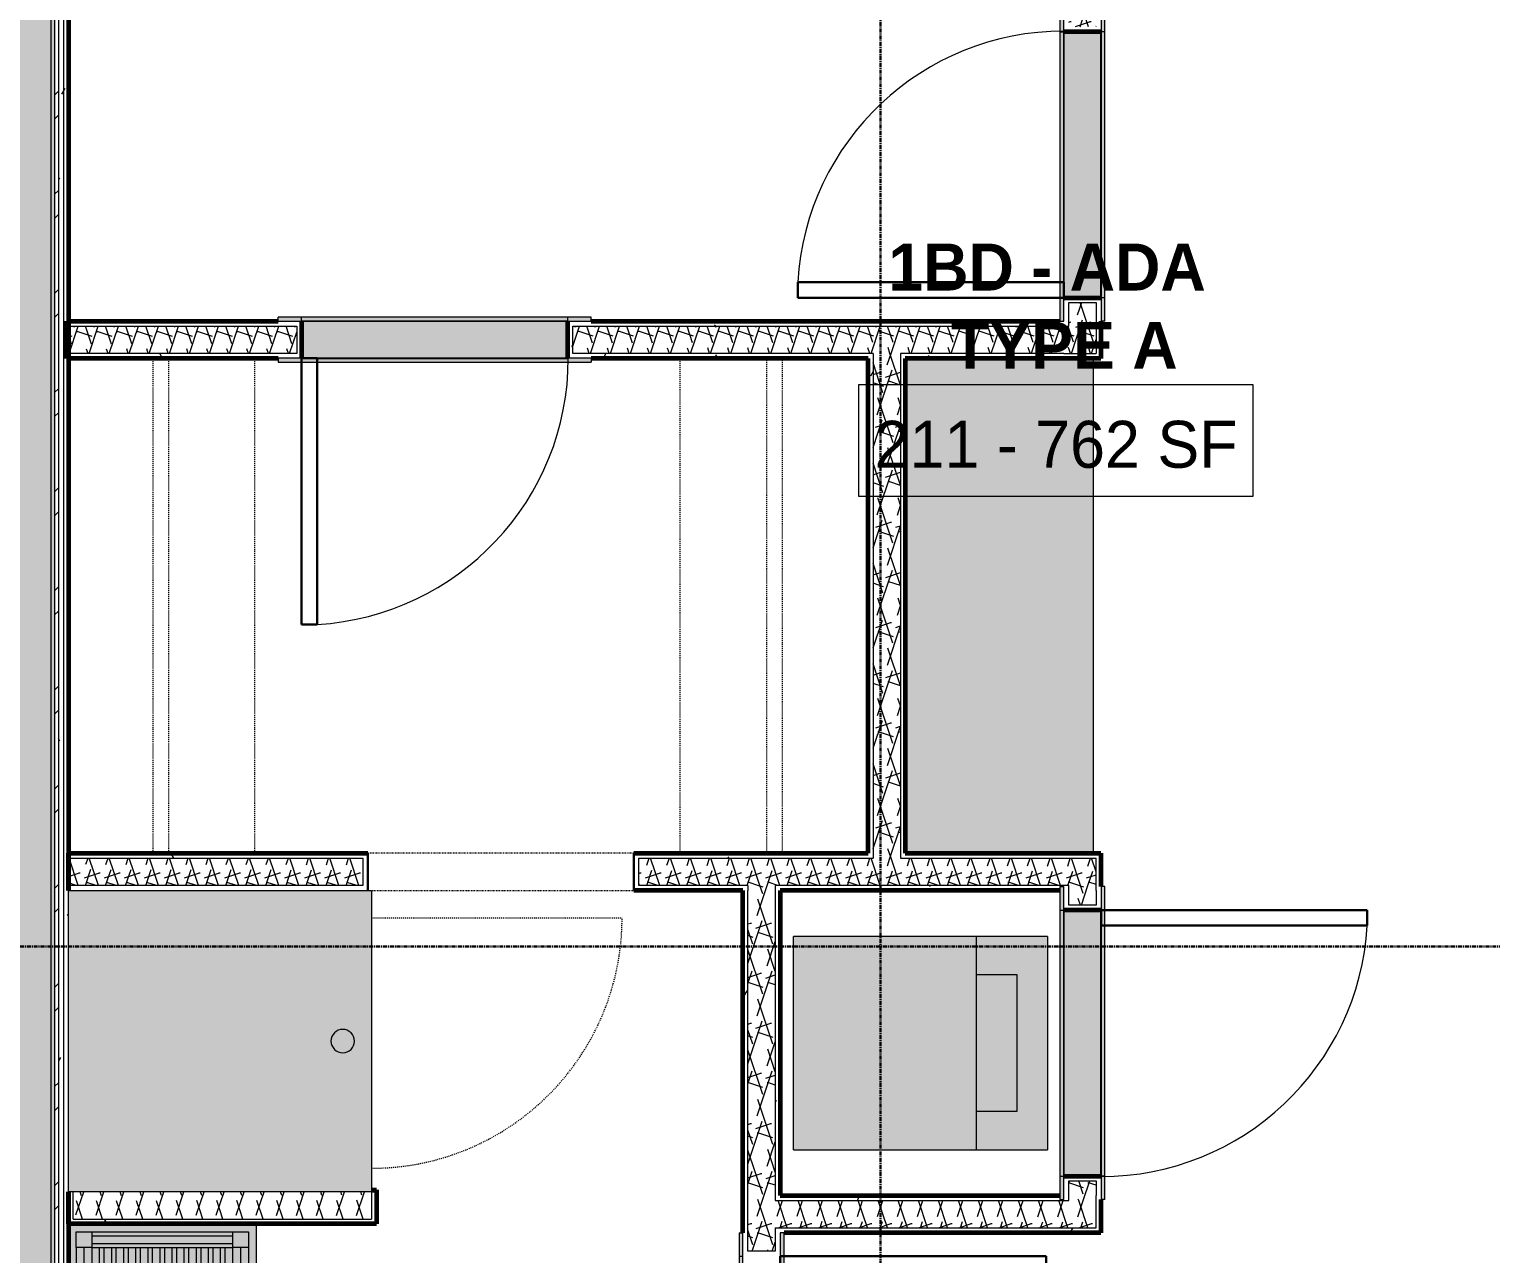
# Model space of a CAD drawing. Header units: inches. Extents: x -4110 to -1807, y 11006 to 12281.
# Drawn here: x -2936.1 to -2749.3, y 11807.9 to 11964.4 of the extents above; entities that cross this region are included whole.
import ezdxf

# ---------------------------------------------------------------- set-up
doc = ezdxf.new("R2010")
doc.units = ezdxf.units.IN
doc.header["$MEASUREMENT"] = 0
for name, pattern in [('Dash', [0.25, 0.125, -0.125]), ('Grid Line 1_2_', [0.875, 0.5, -0.125, 0.125, -0.125]), ('Overhead', [0.15625, 0.09375, -0.0625])]:
    doc.linetypes.add(name, pattern=pattern)
for name, color, linetype, lineweight in [('0-1', 7, 'Continuous', 5), ('0-2', 90, 'Continuous', 18), ('A-AREA-IDEN', 2, 'Continuous', 9), ('A-DETL-MEDM-1', 250, 'Continuous', 30), ('A-DETL-MEDM-2', 33, 'Overhead', 9), ('A-DOOR-1', 7, 'Continuous', 9), ('A-DOOR-2', 250, 'Continuous', 30), ('A-DOOR-5', 31, 'Overhead', 9), ('A-DOOR-FRAM-1', 31, 'Continuous', 18), ('A-DOOR-FRAM-2', 7, 'Continuous', 9), ('A-WALL', 113, 'Continuous', 18), ('A-WALL-1', 8, 'Continuous', 5), ('A-WALL-3', 50, 'Continuous', 60), ('A-WALL-4', 90, 'Continuous', 18), ('A-WALL-PATT-1', 7, 'Continuous', 9), ('A-WALL-PATT-2', 253, 'Continuous', 9), ('A-WALL-PATT-5', 111, 'Continuous', 9), ('I-WALL-4', 2, 'Continuous', 5), ('I-WALL-5', 2, 'Continuous', 60), ('P-SANR-FIXT-1', 55, 'Continuous', 9), ('P-SANR-FIXT-2', 7, 'Continuous', 9), ('P-SANR-FIXT-3', 130, 'Continuous', 9), ('P-SANR-FIXT-5', 9, 'Continuous', 9), ('P-SANR-FIXT-HDLN-1', 7, 'Dash', 9), ('Q-CASE-1', 130, 'Continuous', 9), ('Q-CASE-2', 127, 'Continuous', 9), ('Q-CASE-3', 7, 'Continuous', 9), ('Q-CASE-7', 254, 'Continuous', 9), ('Q-CASE-HDLN-1', 7, 'Dash', 9), ('S-GRID-1', 1, 'Grid Line 1_2_', 30)]:
    doc.layers.add(name, color=color, linetype=linetype, lineweight=lineweight)
doc.styles.add('Century Gothic', font='ufonts.com_century-gothic.ttf', dxfattribs={"height": 6})
doc.styles.add('Century Gothic_B', font='GOTHICB.TTF', dxfattribs={"height": 6})
pattern_1 = [(0, (0, 0), (20.48, 5.12), [0.845, -14.515, 0.845, -14.515, -81.92]), (0, (0, 0), (20.48, 5.12), [-30.72, 0.845, -29.875, 0.845, -14.515, -35.84]), (0, (0, 0), (20.48, 5.12), [-76.8, 0.845, -9.395, 0.845, -24.755]), (120, (7.68, 2.56), (-14.67405, 15.1762003), [0.845, -14.515, 0.845, -14.515, -81.92]), (120, (7.68, 2.56), (-14.67405, 15.1762003), [-30.72, 0.845, -29.875, 0.845, -14.515, -35.84]), (120, (7.68, 2.56), (-14.67405, 15.1762003), [-76.8, 0.845, -9.395, 0.845, -24.755]), (240, (10.24, 12.8), (-5.80595, -20.2962003), [0.845, -14.515, 0.845, -14.515, -81.92]), (240, (10.24, 12.8), (-5.80595, -20.2962003), [-30.72, 0.845, -29.875, 0.845, -14.515, -35.84]), (240, (10.24, 12.8), (-5.80595, -20.2962003), [-76.8, 0.845, -9.395, 0.845, -24.755])]
pattern_2 = [(161.57, (0.32, 0.32), (-2.560496185, -0.000537386), [0, -18.214, 2.022, 0]), (18.43, (-0.32, 0.32), (-2.560496185, 0.000537386), [0, -18.214, 2.022, 0]), (108.43, (0.32, 0.32), (1.27922091, -6.400876726), [6.07, -14.166]), (71.57, (-0.32, 0.32), (1.27922091, 6.400876726), [6.07, -14.166])]

# ---------------------------------------------------------------- blocks, each defined once
blk = doc.blocks.new('SWING - SINGLE - FLUSH - SWING - FLUSH - 2-10 x 6-8 - PRIVACY-3983846-ENLARGED RCP - 2ND FLOOR PLAN - EAST')
at = {"layer": 'A-DOOR-FRAM-1'}
for points in [[(-17.63, 2.38), (-17, 2.38), (-17, 2.88), (-20, 2.88), (-20, 2.38)], [(-17, 2.38), (17, 2.38), (17, 2.88), (-17, 2.88)], [(20, 2.38), (20, 2.88), (17, 2.88), (17, 2.38), (17.62, 2.38)], [(-17.63, -2.87), (-17, -2.87), (-17, -2.37), (-20, -2.37), (-20, -2.87)], [(-17, -2.87), (17, -2.87), (17, -2.37), (-17, -2.37)], [(17, -2.87), (20, -2.87), (20, -2.37), (17, -2.37)]]:
    blk.add_hatch(color=256, dxfattribs=at).paths.add_polyline_path(points, flags=0)
at = {"layer": 'A-DOOR-1'}
blk.add_arc((17, -2.37), 34.07, 180, 266.6343, dxfattribs=at)
at = {"layer": 'A-DOOR-2'}
for p, q in [((15, -2.37), (15, -36.38)), ((17, -2.37), (15, -2.37)), ((17, -2.37), (17, -36.38)), ((17, -36.38), (15, -36.38))]:
    blk.add_line(p, q, dxfattribs=at)
at = {"layer": 'A-DOOR-FRAM-2'}
for p, q in [((-17, 2.88), (-20, 2.88)), ((-20, 2.88), (-20, 2.38)), ((-20, 2.38), (-17, 2.38)), ((17, 2.88), (-17, 2.88)), ((-17, 2.88), (-17, 2.38)), ((-17, 2.38), (17, 2.38)), ((20, 2.88), (17, 2.88)), ((17, 2.88), (17, 2.38)), ((17, 2.38), (20, 2.38)), ((20, 2.88), (20, 2.38)), ((-17, -2.37), (-20, -2.37)), ((-20, -2.87), (-20, -2.37)), ((-20, -2.87), (-17, -2.87)), ((17, -2.37), (-17, -2.37)), ((-17, -2.87), (-17, -2.37)), ((-17, -2.87), (17, -2.87)), ((20, -2.37), (17, -2.37)), ((17, -2.87), (17, -2.37)), ((17, -2.87), (20, -2.87)), ((20, -2.87), (20, -2.37))]:
    blk.add_line(p, q, dxfattribs=at)
blk = doc.blocks.new('OD_CW_Closet - OD_CW_Closet-3880047-ENLARGED RCP - 2ND FLOOR PLAN - EAST')
at = {"layer": 'Q-CASE-HDLN-1'}
for p, q in [((0.74, 13), (63.99, 13)), ((0.74, 11), (63.99, 11)), ((0.74, 0), (63.99, 0))]:
    blk.add_line(p, q, dxfattribs=at)
blk = doc.blocks.new('SWING - SINGLE - FLUSH - SWING - FLUSH - 2-10 x 6-8 - PRIVACY-3983844-ENLARGED RCP - 2ND FLOOR PLAN - EAST')
at = {"layer": 'A-DOOR-FRAM-1'}
for points in [[(-17.63, 2.37), (-17, 2.37), (-17, 2.87), (-20, 2.87), (-20, 2.37)], [(-17, 2.37), (17, 2.37), (17, 2.87), (-17, 2.87)], [(20, 2.37), (20, 2.87), (17, 2.87), (17, 2.37), (18.19, 2.37)], [(-17, -2.88), (-17, -2.38), (-20, -2.38), (-20, -2.88), (-17.63, -2.88)], [(-17, -2.88), (17, -2.88), (17, -2.38), (-17, -2.38)], [(20, -2.88), (20, -2.38), (17, -2.38), (17, -2.88), (18.19, -2.88)]]:
    blk.add_hatch(color=256, dxfattribs=at).paths.add_polyline_path(points, flags=0)
at = {"layer": 'A-DOOR-1'}
blk.add_arc((17, 2.37), 34.07, 93.3657, 180, dxfattribs=at)
at = {"layer": 'A-DOOR-2'}
for p, q in [((15, 2.37), (15, 36.38)), ((17, 36.38), (15, 36.38)), ((17, 2.37), (17, 36.38)), ((17, 2.37), (15, 2.37))]:
    blk.add_line(p, q, dxfattribs=at)
at = {"layer": 'A-DOOR-FRAM-2'}
for p, q in [((-17, 2.87), (-20, 2.87)), ((-20, 2.37), (-20, 2.87)), ((-20, 2.37), (-17, 2.37)), ((17, 2.87), (-17, 2.87)), ((-17, 2.37), (-17, 2.87)), ((-17, 2.37), (17, 2.37)), ((20, 2.87), (17, 2.87)), ((17, 2.37), (17, 2.87)), ((17, 2.37), (20, 2.37)), ((20, 2.37), (20, 2.87)), ((-17, -2.38), (-20, -2.38)), ((-20, -2.38), (-20, -2.88)), ((-20, -2.88), (-17, -2.88)), ((17, -2.38), (-17, -2.38)), ((-17, -2.38), (-17, -2.88)), ((-17, -2.88), (17, -2.88)), ((20, -2.38), (17, -2.38)), ((17, -2.38), (17, -2.88)), ((17, -2.88), (20, -2.88)), ((20, -2.38), (20, -2.88))]:
    blk.add_line(p, q, dxfattribs=at)
blk = doc.blocks.new('Bath Vanity - Bath Vanity 48_-V10-ENLARGED RCP - 2ND FLOOR PLAN - EAST')
at = {"layer": 'Q-CASE-1'}
h = blk.add_hatch(color=256, dxfattribs=at)
h.paths.add_polyline_path([(-23.26, -15.39), (-23.26, -24), (24.74, -24), (24.74, 0), (-23.26, 0), (-23.26, -15.36)], flags=0)
h.paths.add_polyline_path([(-22.26, -23), (-22.26, -1), (23.74, -1), (23.74, -23), (-20.26, -23)], flags=0)
h.paths.add_polyline_path([(-20.26, -21), (-20.26, -22), (21.74, -22), (21.74, -21), (2.45, -21)], flags=0)
h.paths.add_polyline_path([(-20.26, -4.55), (21.74, -4.55), (21.74, -4), (-20.26, -4)], flags=0)
h.paths.add_polyline_path([(-20.26, -6.09), (21.74, -6.09), (21.74, -5.55), (-20.26, -5.55)], flags=0)
h.paths.add_polyline_path([(-20.26, -7.64), (21.74, -7.64), (21.74, -7.09), (-20.26, -7.09)], flags=0)
h.paths.add_polyline_path([(-20.26, -2), (-20.26, -3), (21.74, -3), (21.74, -2), (-16.47, -2)], flags=0)
h.paths.add_polyline_path([(-20.26, -8.64), (-20.26, -9.18), (21.74, -9.18), (21.74, -8.64), (-16.47, -8.64)], flags=0)
h.paths.add_polyline_path([(-20.26, -10.73), (21.74, -10.73), (21.74, -10.18), (-20.26, -10.18)], flags=0)
h.paths.add_polyline_path([(-20.26, -12.27), (21.74, -12.27), (21.74, -11.73), (-20.26, -11.73)], flags=0)
h.paths.add_polyline_path([(-20.26, -13.82), (21.74, -13.82), (21.74, -13.27), (-20.26, -13.27)], flags=0)
h.paths.add_polyline_path([(-20.26, -15.36), (21.74, -15.36), (21.74, -14.82), (-20.26, -14.82)], flags=0)
h.paths.add_polyline_path([(-20.26, -19.45), (-20.26, -20), (21.74, -20), (21.74, -19.45), (2.45, -19.45)], flags=0)
h.paths.add_polyline_path([(-20.26, -17.91), (-20.26, -18.45), (21.74, -18.45), (21.74, -17.91), (2.45, -17.91)], flags=0)
h.paths.add_polyline_path([(-20.26, -16.36), (-20.26, -16.91), (21.74, -16.91), (21.74, -16.36), (2.45, -16.36)], flags=0)
at = {"layer": 'Q-CASE-2'}
h = blk.add_hatch(color=256, dxfattribs=at)
h.paths.add_polyline_path([(-22.26, -22), (-22.26, -23), (-20.26, -23), (-20.26, -21), (-22.26, -21)], flags=0)
h.paths.add_polyline_path([(-22.26, -3), (-20.26, -3), (-20.26, -1), (-22.26, -1), (-22.26, -2)], flags=0)
h.paths.add_polyline_path([(21.74, -23), (23.74, -23), (23.74, -21), (21.74, -21), (21.74, -22)], flags=0)
h.paths.add_polyline_path([(21.74, -3), (23.74, -3), (23.74, -1), (21.74, -1), (21.74, -2)], flags=0)
for points in [[(-20.26, -2), (21.74, -2), (21.74, -1), (-20.26, -1)], [(-22.26, -20), (-22.26, -21), (-21.76, -21), (-21.76, -3), (-22.26, -3), (-22.26, -19.45)], [(-21.76, -4), (-21.76, -21), (-20.76, -21), (-20.76, -3), (-21.76, -3)], [(-20.76, -3), (-20.76, -21), (-20.26, -21), (-20.26, -3)], [(-20.26, -3), (-20.26, -4), (21.74, -4), (21.74, -3), (-16.47, -3)], [(21.74, -16.36), (21.74, -21), (22.24, -21), (22.24, -3), (21.74, -3), (21.74, -15.39)], [(22.24, -15.39), (22.24, -21), (23.24, -21), (23.24, -3), (22.24, -3), (22.24, -15.36)], [(23.24, -15.39), (23.24, -21), (23.74, -21), (23.74, -3), (23.24, -3), (23.24, -15.36)], [(-20.26, -4.55), (-20.26, -5.55), (21.74, -5.55), (21.74, -4.55), (-16.47, -4.55)], [(-20.26, -6.09), (-20.26, -7.09), (21.74, -7.09), (21.74, -6.09), (-16.47, -6.09)], [(-20.26, -7.64), (-20.26, -8.64), (21.74, -8.64), (21.74, -7.64), (-16.47, -7.64)], [(-20.26, -9.18), (-20.26, -10.18), (21.74, -10.18), (21.74, -9.18), (-16.47, -9.18)], [(-20.26, -10.73), (-20.26, -11.73), (21.74, -11.73), (21.74, -10.73), (-16.47, -10.73)], [(-20.26, -12.27), (-20.26, -13.27), (21.74, -13.27), (21.74, -12.27), (-16.47, -12.27)], [(-20.26, -13.82), (-20.26, -14.82), (21.74, -14.82), (21.74, -13.82), (-16.47, -13.82)], [(-20.26, -16.36), (21.74, -16.36), (21.74, -15.36), (-20.26, -15.39)], [(-20.26, -16.91), (-20.26, -17.91), (21.74, -17.91), (21.74, -16.91), (2.45, -16.91)], [(-20.26, -18.45), (-20.26, -19.45), (21.74, -19.45), (21.74, -18.45), (2.45, -18.45)], [(-20.26, -20), (-20.26, -21), (21.74, -21), (21.74, -20), (2.45, -20)], [(-20.26, -23), (21.74, -23), (21.74, -22), (-20.26, -22)]]:
    blk.add_hatch(color=256, dxfattribs=at).paths.add_polyline_path(points, flags=0)
at = {"layer": 'Q-CASE-3'}
for p, q in [((-23.26, -24), (-23.26, 0)), ((-22.26, -3), (-22.26, -1)), ((-22.26, -1), (-20.26, -1)), ((21.74, -1), (-20.26, -1)), ((-20.26, -1), (-20.26, -3)), ((21.74, -3), (21.74, -1)), ((21.74, -1), (23.74, -1)), ((23.74, -1), (23.74, -3)), ((-22.26, -3), (-22.26, -21)), ((-20.26, -3), (-22.26, -3)), ((-21.76, -3), (-21.76, -21)), ((-20.76, -3), (-20.76, -21)), ((21.74, -2), (-20.26, -2)), ((21.74, -3), (-20.26, -3)), ((-20.26, -3), (-20.26, -21)), ((21.74, -3), (21.74, -21)), ((23.74, -3), (21.74, -3)), ((22.24, -3), (22.24, -21)), ((23.24, -3), (23.24, -21)), ((23.74, -3), (23.74, -21)), ((-20.26, -4), (21.74, -4)), ((21.74, -4.55), (-20.26, -4.55)), ((-20.26, -5.55), (21.74, -5.55)), ((21.74, -6.09), (-20.26, -6.09)), ((-20.26, -7.09), (21.74, -7.09)), ((21.74, -7.64), (-20.26, -7.64)), ((-20.26, -8.64), (21.74, -8.64)), ((21.74, -9.18), (-20.26, -9.18)), ((-20.26, -10.18), (21.74, -10.18)), ((21.74, -10.73), (-20.26, -10.73)), ((-20.26, -11.73), (21.74, -11.73)), ((21.74, -12.27), (-20.26, -12.27)), ((-20.26, -13.27), (21.74, -13.27)), ((21.74, -13.82), (-20.26, -13.82)), ((-20.26, -14.82), (21.74, -14.82)), ((21.74, -15.36), (-20.26, -15.36)), ((-20.26, -16.36), (21.74, -16.36)), ((21.74, -16.91), (-20.26, -16.91)), ((-20.26, -17.91), (21.74, -17.91)), ((21.74, -18.45), (-20.26, -18.45)), ((-20.26, -19.45), (21.74, -19.45)), ((21.74, -20), (-20.26, -20)), ((-22.26, -23), (-22.26, -21)), ((-22.26, -21), (-20.26, -21)), ((-20.26, -21), (21.74, -21)), ((-20.26, -21), (-20.26, -23)), ((21.74, -22), (-20.26, -22)), ((21.74, -23), (21.74, -21)), ((21.74, -21), (23.74, -21)), ((23.74, -21), (23.74, -23)), ((24.74, -24), (-23.26, -24)), ((-20.26, -23), (-22.26, -23)), ((21.74, -23), (-20.26, -23)), ((23.74, -23), (21.74, -23))]:
    blk.add_line(p, q, dxfattribs=at)
blk = doc.blocks.new('SWING - SINGLE - FLUSH - SWING - FLUSH - 2-10 x 6-8 - PRIVACY-3983845-ENLARGED RCP - 2ND FLOOR PLAN - EAST')
at = {"layer": 'A-DOOR-FRAM-1'}
for points in [[(-17.63, 2.38), (-17, 2.38), (-17, 2.88), (-20, 2.88), (-20, 2.38)], [(-17, 2.38), (17, 2.38), (17, 2.88), (-17, 2.88)], [(20, 2.38), (20, 2.88), (17, 2.88), (17, 2.38)], [(-17, -2.87), (-17, -2.37), (-20, -2.37), (-20, -2.87), (-17.63, -2.87)], [(17, -2.87), (17, -2.37), (-17, -2.37), (-17, -2.87), (16.5, -2.87)], [(20, -2.87), (20, -2.37), (17, -2.37), (17, -2.87), (19.65, -2.87)]]:
    blk.add_hatch(color=256, dxfattribs=at).paths.add_polyline_path(points, flags=0)
at = {"layer": 'A-DOOR-1'}
blk.add_arc((17, -2.37), 34.07, 180, 266.6343, dxfattribs=at)
at = {"layer": 'A-DOOR-2'}
for p, q in [((15, -2.37), (15, -36.38)), ((17, -2.37), (15, -2.37)), ((17, -2.37), (17, -36.38)), ((17, -36.38), (15, -36.38))]:
    blk.add_line(p, q, dxfattribs=at)
at = {"layer": 'A-DOOR-FRAM-2'}
for p, q in [((-17, 2.88), (-20, 2.88)), ((-20, 2.88), (-20, 2.38)), ((-20, 2.38), (-17, 2.38)), ((17, 2.88), (-17, 2.88)), ((-17, 2.88), (-17, 2.38)), ((-17, 2.38), (17, 2.38)), ((20, 2.88), (17, 2.88)), ((17, 2.88), (17, 2.38)), ((17, 2.38), (20, 2.38)), ((20, 2.88), (20, 2.38)), ((-17, -2.37), (-20, -2.37)), ((-20, -2.87), (-20, -2.37)), ((-20, -2.87), (-17, -2.87)), ((17, -2.37), (-17, -2.37)), ((-17, -2.87), (-17, -2.37)), ((-17, -2.87), (17, -2.87)), ((20, -2.37), (17, -2.37)), ((17, -2.87), (17, -2.37)), ((17, -2.87), (20, -2.87)), ((20, -2.87), (20, -2.37))]:
    blk.add_line(p, q, dxfattribs=at)
blk = doc.blocks.new('The Shower - The Shower-4050272-ENLARGED RCP - 2ND FLOOR PLAN - EAST')
at = {"layer": 'P-SANR-FIXT-3'}
h = blk.add_hatch(color=256, dxfattribs=at)
h.paths.add_polyline_path([(0, -7.47), (0, -39.25), (38.5, -39.25), (38.5, -0.5), (0, -0.5)], flags=0)
h.paths.add_polyline_path([(17.75, -35.56), (17.8, -35.17), (17.95, -34.81), (18.19, -34.5), (18.5, -34.26), (18.86, -34.11), (19.25, -34.06), (19.64, -34.11), (20, -34.26), (20.31, -34.5), (20.55, -34.81), (20.7, -35.17), (20.75, -35.59), (20.7, -35.95), (20.55, -36.31), (20.31, -36.62), (20, -36.86), (19.64, -37.01), (19.25, -37.06), (18.86, -37.01), (18.5, -36.86), (18.19, -36.62), (17.95, -36.31), (17.8, -35.95), (17.75, -35.59)], flags=0)
at = {"layer": 'P-SANR-FIXT-5'}
blk.add_hatch(color=256, dxfattribs=at).paths.add_polyline_path([(17.75, -35.56), (17.8, -35.95), (17.95, -36.31), (18.19, -36.62), (18.5, -36.86), (18.86, -37.01), (19.25, -37.06), (19.64, -37.01), (20.04, -36.83), (20.31, -36.62), (20.55, -36.31), (20.7, -35.95), (20.75, -35.53), (20.7, -35.17), (20.55, -34.81), (20.31, -34.5), (20, -34.26), (19.64, -34.11), (19.25, -34.06), (18.86, -34.11), (18.5, -34.26), (18.19, -34.5), (17.95, -34.81), (17.8, -35.17), (17.75, -35.55)], flags=0)
at = {"layer": 'P-SANR-FIXT-2'}
for p, q in [((0, -0.5), (38.5, -0.5)), ((0, -39.25), (0, -0.5)), ((38.5, -0.5), (38.5, -39.25)), ((38.5, -39.25), (0, -39.25))]:
    blk.add_line(p, q, dxfattribs=at)
for start, end in [(0, 180), (180, 360)]:
    blk.add_arc((19.25, -35.56), 1.5, start, end, dxfattribs=at)
at = {"layer": 'P-SANR-FIXT-HDLN-1'}
blk.add_line((35, -39.25), (35, -71.25), dxfattribs=at)
blk.add_arc((35, -39.25), 32, 180, 270, dxfattribs=at)
blk = doc.blocks.new('Door-Opening - CLEAR OPENING - 34_ x 80_-3922092-ENLARGED RCP - 2ND FLOOR PLAN - EAST')
at = {"layer": 'A-DETL-MEDM-1'}
for p, q in [((-17.32, 2.38), (-17.32, -2.37)), ((16.68, -2.37), (16.68, 2.38))]:
    blk.add_line(p, q, dxfattribs=at)
at = {"layer": 'A-DETL-MEDM-2'}
blk.add_line((-17.32, -2.37), (16.68, -2.37), dxfattribs=at)
at = {"layer": 'A-DOOR-5'}
blk.add_line((16.68, 2.38), (-17.32, 2.38), dxfattribs=at)
blk = doc.blocks.new('OD_CW_Closet - OD_CW_Closet-3880374-ENLARGED RCP - 2ND FLOOR PLAN - EAST')
at = {"layer": 'Q-CASE-HDLN-1'}
for p, q in [((0.74, -11), (63.99, -11)), ((0.74, -13), (63.99, -13)), ((63.99, -24), (0.74, -24))]:
    blk.add_line(p, q, dxfattribs=at)
blk = doc.blocks.new('Casework 3 - Casework 1-3924509-ENLARGED RCP - 2ND FLOOR PLAN - EAST')
at = {"layer": 'Q-CASE-7'}
blk.add_hatch(color=256, dxfattribs=at).paths.add_polyline_path([(-2814.66, 11859.11), (-2800.15, 11859.11), (-2800.15, 11922.36), (-2824.15, 11922.36), (-2824.15, 11859.11)], flags=0)
at = {"layer": 'Q-CASE-3'}
blk.add_line((-2800.15, 11922.36), (-2800.15, 11859.11), dxfattribs=at)
blk = doc.blocks.new('SWING - SINGLE - FLUSH - SWING - FLUSH - 2-10 x 6-8 - PASSAGE-3983843-ENLARGED RCP - 2ND FLOOR PLAN - EAST')
at = {"layer": 'A-DOOR-FRAM-1'}
for points in [[(-20, 2.38), (-17, 2.38), (-17, 2.88), (-20, 2.88)], [(-17, 2.38), (17, 2.38), (17, 2.88), (-17, 2.88)], [(17, 2.38), (20, 2.38), (20, 2.88), (17, 2.88)], [(-20, -2.88), (-17, -2.88), (-17, -2.38), (-20, -2.38)], [(-17, -2.88), (17, -2.88), (17, -2.38), (-17, -2.38)], [(17, -2.38), (17, -2.88), (20, -2.88), (20, -2.38), (19.5, -2.38)]]:
    blk.add_hatch(color=256, dxfattribs=at).paths.add_polyline_path(points, flags=0)
at = {"layer": 'A-DOOR-1'}
blk.add_arc((17, -2.38), 34.07, 180, 266.6343, dxfattribs=at)
at = {"layer": 'A-DOOR-2'}
for p, q in [((15, -2.38), (15, -36.38)), ((17, -2.38), (15, -2.38)), ((17, -2.38), (17, -36.38)), ((17, -36.38), (15, -36.38))]:
    blk.add_line(p, q, dxfattribs=at)
at = {"layer": 'A-DOOR-FRAM-2'}
for p, q in [((-17, 2.88), (-20, 2.88)), ((-20, 2.88), (-20, 2.38)), ((-20, 2.38), (-17, 2.38)), ((17, 2.88), (-17, 2.88)), ((-17, 2.88), (-17, 2.38)), ((-17, 2.38), (17, 2.38)), ((20, 2.88), (17, 2.88)), ((17, 2.88), (17, 2.38)), ((17, 2.38), (20, 2.38)), ((20, 2.88), (20, 2.38)), ((-17, -2.38), (-20, -2.38)), ((-20, -2.88), (-20, -2.38)), ((-20, -2.88), (-17, -2.88)), ((17, -2.38), (-17, -2.38)), ((-17, -2.88), (-17, -2.38)), ((-17, -2.88), (17, -2.88)), ((20, -2.38), (17, -2.38)), ((17, -2.88), (17, -2.38)), ((17, -2.88), (20, -2.88)), ((20, -2.88), (20, -2.38))]:
    blk.add_line(p, q, dxfattribs=at)
blk = doc.blocks.new('Stacked Washer and Dryer - 26_x25_ - Private-1352637-ENLARGED RCP - 2ND FLOOR PLAN - EAST')
at = {"layer": 'P-SANR-FIXT-1'}
blk.add_hatch(color=256, dxfattribs=at).paths.add_polyline_path([(32.44, -13.63), (32.44, 13.62), (0, 13.62), (0, -13.63), (12.4, -13.63)], flags=0)
at = {"layer": 'P-SANR-FIXT-2'}
for p, q in [((32.44, 13.62), (0, 13.62)), ((0, -13.63), (0, 13.62)), ((23.34, 13.62), (23.34, -13.63)), ((32.44, 13.62), (32.44, -13.63)), ((23.34, 8.75), (28.53, 8.75)), ((28.53, 8.75), (28.53, -8.75)), ((28.53, -8.75), (23.34, -8.75)), ((0, -13.63), (32.44, -13.63))]:
    blk.add_line(p, q, dxfattribs=at)
blk = doc.blocks.new('CTR - 1st Phase - Unit Layouts_rvt-1-ENLARGED RCP - 2ND FLOOR PLAN - EAST')
at = {"layer": 'A-WALL-1'}
for points in [[(-2801.52, 11930.11), (-2799.15, 11930.11), (-2799.15, 11964.11), (-2803.9, 11964.11), (-2803.9, 11930.11), (-2803.09, 11930.11)], [(-2882.02, 11922.36), (-2867.28, 11922.36), (-2867.28, 11927.11), (-2901.28, 11927.11), (-2901.28, 11922.36)], [(-2799.77, 11817.86), (-2799.15, 11817.86), (-2799.15, 11851.86), (-2803.9, 11851.86), (-2803.9, 11817.86), (-2801.52, 11817.86)], [(-2892.34, 11815.86), (-2891.71, 11815.86), (-2891.71, 11816.11), (-2892.34, 11816.11), (-2892.34, 11815.99)]]:
    blk.add_hatch(color=256, dxfattribs=at).paths.add_polyline_path(points, flags=0)
at = {"layer": 'A-WALL-PATT-1'}
h = blk.add_hatch(dxfattribs=at)
h.set_pattern_fill('FP_1', color=256, style=0, pattern_type=2)
h.set_pattern_definition(pattern_1)
h.paths.add_polyline_path([(-2799.15, 11922.36), (-2799.15, 11930.11), (-2801.52, 11930.11), (-2801.52, 11929.49), (-2799.77, 11929.49), (-2799.77, 11922.36)], flags=0)
h.paths.add_polyline_path([(-2801.52, 11964.11), (-2799.15, 11964.11), (-2799.15, 12084.08), (-2799.77, 12084.08), (-2799.77, 11964.74), (-2801.52, 11964.74)], flags=0)
h = blk.add_hatch(dxfattribs=at)
h.set_pattern_fill('FP_1', color=256, style=0, pattern_type=2)
h.set_pattern_definition(pattern_1)
h.paths.add_polyline_path([(-2803.9, 11926.49), (-2803.27, 11926.49), (-2803.27, 11929.49), (-2801.52, 11929.49), (-2801.52, 11930.11), (-2803.9, 11930.11), (-2803.9, 11927.11)], flags=0)
h.paths.add_polyline_path([(-2803.27, 11964.11), (-2801.52, 11964.11), (-2801.52, 11964.74), (-2803.27, 11964.74), (-2803.27, 12079.96), (-2803.9, 12079.96), (-2803.9, 11964.11)], flags=0)
h = blk.add_hatch(dxfattribs=at)
h.set_pattern_fill('FP_1', color=256, style=0, pattern_type=2)
h.set_pattern_definition(pattern_1)
h.paths.add_polyline_path([(-2866.65, 11924.74), (-2866.65, 11926.49), (-2803.9, 11926.49), (-2803.9, 11927.11), (-2867.28, 11927.11), (-2867.28, 11924.74)], flags=0)
h.paths.add_polyline_path([(-2901.28, 11924.74), (-2901.28, 11927.11), (-2931.09, 11927.11), (-2931.09, 11926.49), (-2901.9, 11926.49), (-2901.9, 11924.74)], flags=0)
h = blk.add_hatch(dxfattribs=at)
h.set_pattern_fill('FP_1', color=256, style=0, pattern_type=2)
h.set_pattern_definition(pattern_1)
h.paths.add_polyline_path([(-2799.77, 11922.36), (-2799.77, 11922.99), (-2824.77, 11922.99), (-2824.77, 11922.36), (-2800.15, 11922.36)], flags=0)
h.paths.add_polyline_path([(-2828.27, 11922.36), (-2828.27, 11922.99), (-2866.65, 11922.99), (-2866.65, 11924.74), (-2867.28, 11924.74), (-2867.28, 11922.36), (-2828.9, 11922.36)], flags=0)
h.paths.add_polyline_path([(-2901.9, 11922.36), (-2901.28, 11922.36), (-2901.28, 11924.74), (-2901.9, 11924.74), (-2901.9, 11922.99), (-2931.09, 11922.99), (-2931.09, 11922.36), (-2904.28, 11922.36)], flags=0)
h = blk.add_hatch(dxfattribs=at)
h.set_pattern_fill('FP_1', color=256, style=0, pattern_type=2)
h.set_pattern_definition(pattern_1)
h.paths.add_polyline_path([(-2828.27, 11859.11), (-2828.27, 11922.36), (-2828.9, 11922.36), (-2828.9, 11859.11)], flags=0)
h = blk.add_hatch(dxfattribs=at)
h.set_pattern_fill('FP_1', color=256, style=0, pattern_type=2)
h.set_pattern_definition(pattern_1)
h.paths.add_polyline_path([(-2858.84, 11856.74), (-2858.21, 11856.74), (-2858.21, 11858.49), (-2828.27, 11858.49), (-2828.27, 11859.11), (-2858.84, 11859.11), (-2858.84, 11858.48)], flags=0)
h.paths.add_polyline_path([(-2893.46, 11856.74), (-2892.84, 11856.74), (-2892.84, 11859.11), (-2931.09, 11859.11), (-2931.09, 11858.49), (-2893.46, 11858.49)], flags=0)
h.paths.add_polyline_path([(-2799.15, 11858.49), (-2799.15, 11859.11), (-2824.77, 11859.11), (-2824.77, 11858.49), (-2799.77, 11858.49)], flags=0)
h = blk.add_hatch(dxfattribs=at)
h.set_pattern_fill('FP_1', color=256, style=0, pattern_type=2)
h.set_pattern_definition(pattern_1)
h.paths.add_polyline_path([(-2803.9, 11854.36), (-2803.27, 11854.36), (-2803.27, 11854.99), (-2840.77, 11854.99), (-2840.77, 11854.36), (-2804.4, 11854.36), (-2804.4, 11854.86), (-2803.9, 11854.86)], flags=0)
h.paths.add_polyline_path([(-2844.9, 11854.36), (-2844.27, 11854.36), (-2844.27, 11854.99), (-2858.21, 11854.99), (-2858.21, 11856.74), (-2858.84, 11856.74), (-2858.84, 11854.36), (-2847.13, 11854.36)], flags=0)
h.paths.add_polyline_path([(-2896.41, 11854.36), (-2892.84, 11854.36), (-2892.84, 11856.74), (-2893.46, 11856.74), (-2893.46, 11854.99), (-2931.09, 11854.99), (-2931.09, 11854.36), (-2896.77, 11854.36)], flags=0)
h = blk.add_hatch(dxfattribs=at)
h.set_pattern_fill('FP_1', color=256, style=0, pattern_type=2)
h.set_pattern_definition(pattern_1)
h.paths.add_polyline_path([(-2844.9, 11725.36), (-2844.27, 11725.36), (-2844.27, 11772.99), (-2842.52, 11772.99), (-2842.52, 11773.61), (-2844.9, 11773.61), (-2844.9, 11733.99)], flags=0)
h.paths.add_polyline_path([(-2844.27, 11807.61), (-2842.52, 11807.61), (-2842.52, 11808.24), (-2844.27, 11808.24), (-2844.27, 11854.36), (-2844.9, 11854.36), (-2844.9, 11807.61), (-2844.27, 11807.61)], flags=0)
h = blk.add_hatch(dxfattribs=at)
h.set_pattern_fill('FP_1', color=256, style=0, pattern_type=2)
h.set_pattern_definition(pattern_1)
h.paths.add_polyline_path([(-2840.77, 11725.36), (-2840.15, 11725.36), (-2840.15, 11749.99), (-2840.77, 11749.99), (-2840.77, 11734.26)], flags=0)
h.paths.add_polyline_path([(-2840.15, 11753.49), (-2840.15, 11773.61), (-2842.52, 11773.61), (-2842.52, 11772.99), (-2840.77, 11772.99), (-2840.77, 11753.49)], flags=0)
h.paths.add_polyline_path([(-2842.52, 11807.61), (-2840.15, 11807.61), (-2840.15, 11811.24), (-2840.77, 11811.24), (-2840.77, 11808.24), (-2842.52, 11808.24)], flags=0)
h.paths.add_polyline_path([(-2840.15, 11814.74), (-2840.15, 11854.36), (-2840.77, 11854.36), (-2840.77, 11814.74)], flags=0)
h = blk.add_hatch(dxfattribs=at)
h.set_pattern_fill('FP_1', color=256, style=0, pattern_type=2)
h.set_pattern_definition(pattern_1)
h.paths.add_polyline_path([(-2898.86, 11811.74), (-2891.71, 11811.74), (-2891.71, 11815.86), (-2892.34, 11815.86), (-2892.34, 11812.36), (-2930.46, 11812.36), (-2930.46, 11815.86), (-2931.09, 11815.86), (-2931.09, 11811.74), (-2907.09, 11811.74)], flags=0)
h = blk.add_hatch(dxfattribs=at)
h.set_pattern_fill('FP_1', color=256, style=0, pattern_type=2)
h.set_pattern_definition(pattern_1)
h.paths.add_polyline_path([(-2805.99, 11814.74), (-2803.27, 11814.74), (-2803.27, 11815.36), (-2803.9, 11815.36), (-2803.9, 11814.86), (-2804.4, 11814.86), (-2804.4, 11815.36), (-2840.15, 11815.36), (-2840.14, 11814.74), (-2814.66, 11814.74)], flags=0)
h = blk.add_hatch(dxfattribs=at)
h.set_pattern_fill('FP_1', color=256, style=0, pattern_type=2)
h.set_pattern_definition(pattern_1)
h.paths.add_polyline_path([(-2805.99, 11810.61), (-2799.15, 11810.61), (-2799.15, 11811.24), (-2840.15, 11811.24), (-2840.15, 11810.61), (-2814.66, 11810.61)], flags=0)
at = {"layer": 'A-WALL-PATT-2'}
h = blk.add_hatch(dxfattribs=at)
h.set_pattern_fill('FP_2', color=256, style=0, pattern_type=2)
h.set_pattern_definition(pattern_2)
h.paths.add_polyline_path([(-2799.77, 11922.99), (-2799.77, 11929.49), (-2803.27, 11929.49), (-2803.27, 11922.99), (-2800.15, 11922.99)], flags=0)
h.paths.add_polyline_path([(-2799.77, 11964.74), (-2799.77, 12080.58), (-2803.27, 12080.58), (-2803.27, 11964.74), (-2800.15, 11964.74)], flags=0)
h = blk.add_hatch(dxfattribs=at)
h.set_pattern_fill('FP_2', color=256, style=0, pattern_type=2)
h.set_pattern_definition(pattern_2)
h.paths.add_polyline_path([(-2824.15, 11922.99), (-2803.27, 11923.01), (-2803.27, 11926.49), (-2866.65, 11926.49), (-2866.65, 11922.99), (-2824.77, 11922.99)], flags=0)
h.paths.add_polyline_path([(-2901.9, 11922.99), (-2901.9, 11926.49), (-2931.09, 11926.49), (-2931.09, 11922.99), (-2931.04, 11922.99)], flags=0)
h = blk.add_hatch(dxfattribs=at)
h.set_pattern_fill('FP_2', color=256, style=0, pattern_type=2)
h.set_pattern_definition(pattern_2)
h.paths.add_polyline_path([(-2828.27, 11858.49), (-2824.77, 11858.49), (-2824.77, 11922.99), (-2828.27, 11922.99), (-2828.27, 11859.11)], flags=0)
h = blk.add_hatch(dxfattribs=at)
h.set_pattern_fill('FP_2', color=256, style=0, pattern_type=2)
h.set_pattern_definition(pattern_2)
h.paths.add_polyline_path([(-2814.66, 11854.99), (-2799.77, 11854.99), (-2799.77, 11858.49), (-2858.21, 11858.49), (-2858.21, 11854.99), (-2824.15, 11854.99)], flags=0)
h.paths.add_polyline_path([(-2898.86, 11854.99), (-2893.46, 11854.99), (-2893.46, 11858.49), (-2931.09, 11858.49), (-2931.09, 11854.99), (-2915.69, 11854.99)], flags=0)
h = blk.add_hatch(dxfattribs=at)
h.set_pattern_fill('FP_2', color=256, style=0, pattern_type=2)
h.set_pattern_definition(pattern_2)
h.paths.add_polyline_path([(-2842.52, 11724.74), (-2842.48, 11725.36), (-2840.77, 11725.36), (-2840.77, 11772.99), (-2844.27, 11772.99), (-2844.27, 11724.74)], flags=0)
h.paths.add_polyline_path([(-2840.77, 11808.24), (-2840.77, 11854.99), (-2844.27, 11854.99), (-2844.27, 11808.24), (-2842.52, 11808.24)], flags=0)
h = blk.add_hatch(dxfattribs=at)
h.set_pattern_fill('FP_2', color=256, style=0, pattern_type=2)
h.set_pattern_definition(pattern_2)
h.paths.add_polyline_path([(-2801.52, 11814.74), (-2799.77, 11814.74), (-2799.77, 11817.24), (-2803.27, 11817.24), (-2803.27, 11814.74)], flags=0)
h.paths.add_polyline_path([(-2801.52, 11852.49), (-2799.77, 11852.49), (-2799.77, 11854.99), (-2803.27, 11854.99), (-2803.27, 11852.49)], flags=0)
h = blk.add_hatch(dxfattribs=at)
h.set_pattern_fill('FP_2', color=256, style=0, pattern_type=2)
h.set_pattern_definition(pattern_2)
h.paths.add_polyline_path([(-2896.41, 11812.36), (-2892.34, 11812.36), (-2892.34, 11815.86), (-2930.46, 11815.86), (-2930.46, 11812.36), (-2896.77, 11812.36)], flags=0)
h = blk.add_hatch(dxfattribs=at)
h.set_pattern_fill('FP_2', color=256, style=0, pattern_type=2)
h.set_pattern_definition(pattern_2)
h.paths.add_polyline_path([(-2814.66, 11811.24), (-2799.77, 11811.24), (-2799.77, 11814.74), (-2840.77, 11814.74), (-2840.77, 11811.24), (-2831.93, 11811.24)], flags=0)
at = {"layer": 'A-WALL-3'}
for p, q in [((-2799.15, 11964.11), (-2803.9, 11964.11)), ((-2803.9, 11930.11), (-2799.15, 11930.11)), ((-2931.27, 11927.11), (-2904.28, 11927.11)), ((-2931.27, 11922.36), (-2931.27, 11927.11)), ((-2901.28, 11927.11), (-2901.28, 11922.36)), ((-2867.28, 11922.36), (-2867.28, 11927.11)), ((-2864.28, 11927.11), (-2804.4, 11927.11)), ((-2799.15, 11927.11), (-2799.15, 11922.36)), ((-2904.28, 11922.36), (-2931.27, 11922.36)), ((-2828.9, 11922.36), (-2864.28, 11922.36)), ((-2828.9, 11859.11), (-2828.9, 11922.36)), ((-2803.9, 11922.36), (-2824.15, 11922.36)), ((-2824.15, 11922.36), (-2824.15, 11859.11)), ((-2799.77, 11922.36), (-2803.9, 11922.36)), ((-2799.15, 11922.36), (-2799.77, 11922.36)), ((-2931.09, 11859.11), (-2892.84, 11859.11)), ((-2931.09, 11854.36), (-2931.09, 11859.11)), ((-2858.84, 11859.11), (-2828.9, 11859.11)), ((-2824.15, 11859.11), (-2799.15, 11859.11)), ((-2799.15, 11859.11), (-2799.15, 11858.49)), ((-2799.15, 11858.49), (-2799.15, 11854.86)), ((-2844.9, 11854.36), (-2858.84, 11854.36)), ((-2844.9, 11810.61), (-2844.9, 11854.36)), ((-2804.4, 11854.36), (-2840.15, 11854.36)), ((-2840.15, 11854.36), (-2840.15, 11815.36)), ((-2799.15, 11851.86), (-2803.9, 11851.86)), ((-2803.9, 11817.86), (-2799.15, 11817.86)), ((-2931.09, 11812.36), (-2931.09, 11815.86)), ((-2892.34, 11816.11), (-2891.71, 11816.11)), ((-2891.71, 11816.11), (-2891.71, 11815.86)), ((-2891.71, 11815.86), (-2891.71, 11812.36)), ((-2840.15, 11815.36), (-2804.4, 11815.36)), ((-2799.15, 11814.86), (-2799.15, 11811.24)), ((-2931.09, 11811.74), (-2931.09, 11812.36)), ((-2891.71, 11811.74), (-2931.09, 11811.74)), ((-2891.71, 11812.36), (-2891.71, 11811.74)), ((-2799.15, 11811.24), (-2799.15, 11810.61)), ((-2799.15, 11810.61), (-2839.65, 11810.61))]:
    blk.add_line(p, q, dxfattribs=at)
at = {"layer": 'A-WALL-4'}
for p, q in [((-2803.9, 11964.11), (-2803.9, 11930.11)), ((-2799.15, 11930.11), (-2799.15, 11964.11)), ((-2803.27, 11926.49), (-2803.27, 11929.49)), ((-2803.27, 11929.49), (-2801.52, 11929.49)), ((-2801.52, 11929.49), (-2799.77, 11929.49)), ((-2799.77, 11929.49), (-2799.77, 11922.99)), ((-2867.28, 11927.11), (-2901.28, 11927.11)), ((-2931.27, 11926.49), (-2901.9, 11926.49)), ((-2901.9, 11926.49), (-2901.9, 11924.74)), ((-2866.65, 11924.74), (-2866.65, 11926.49)), ((-2866.65, 11926.49), (-2803.9, 11926.49)), ((-2803.9, 11926.49), (-2803.27, 11926.49)), ((-2901.9, 11924.74), (-2901.9, 11922.99)), ((-2866.65, 11922.99), (-2866.65, 11924.74)), ((-2901.9, 11922.99), (-2931.27, 11922.99)), ((-2901.28, 11922.36), (-2867.28, 11922.36)), ((-2828.27, 11922.99), (-2866.65, 11922.99)), ((-2828.27, 11922.99), (-2828.27, 11922.36)), ((-2828.27, 11922.36), (-2828.27, 11859.11)), ((-2803.9, 11922.99), (-2824.77, 11922.99)), ((-2824.77, 11922.99), (-2824.77, 11922.36)), ((-2824.77, 11922.36), (-2824.77, 11859.11)), ((-2803.9, 11922.99), (-2803.27, 11922.99)), ((-2803.27, 11922.99), (-2799.77, 11922.99)), ((-2931.09, 11858.49), (-2893.46, 11858.49)), ((-2893.46, 11858.49), (-2893.46, 11856.74)), ((-2858.21, 11856.74), (-2858.21, 11858.49)), ((-2858.21, 11858.49), (-2828.27, 11858.49)), ((-2828.27, 11859.11), (-2828.27, 11858.49)), ((-2824.77, 11859.11), (-2824.77, 11858.49)), ((-2824.77, 11858.49), (-2799.77, 11858.49)), ((-2799.77, 11854.99), (-2799.77, 11858.49)), ((-2893.46, 11856.74), (-2893.46, 11854.99)), ((-2858.21, 11854.99), (-2858.21, 11856.74)), ((-2893.46, 11854.99), (-2931.09, 11854.99)), ((-2844.27, 11854.99), (-2858.21, 11854.99)), ((-2844.27, 11854.99), (-2844.27, 11854.36)), ((-2844.27, 11808.24), (-2844.27, 11854.36)), ((-2803.27, 11854.99), (-2840.77, 11854.99)), ((-2840.77, 11854.99), (-2840.77, 11854.36)), ((-2840.77, 11854.36), (-2840.77, 11814.74)), ((-2803.27, 11854.36), (-2803.27, 11854.99)), ((-2803.27, 11852.49), (-2803.27, 11854.36)), ((-2799.77, 11854.36), (-2799.77, 11854.99)), ((-2799.77, 11854.36), (-2799.77, 11852.49)), ((-2801.52, 11852.49), (-2803.27, 11852.49)), ((-2799.77, 11852.49), (-2801.52, 11852.49)), ((-2803.9, 11851.86), (-2803.9, 11817.86)), ((-2799.15, 11817.86), (-2799.15, 11851.86)), ((-2803.27, 11815.36), (-2803.27, 11817.24)), ((-2803.27, 11817.24), (-2801.52, 11817.24)), ((-2801.52, 11817.24), (-2799.77, 11817.24)), ((-2799.77, 11817.24), (-2799.77, 11815.36)), ((-2930.46, 11812.36), (-2930.46, 11815.86)), ((-2892.34, 11815.86), (-2892.34, 11812.36)), ((-2891.71, 11815.86), (-2892.34, 11815.86)), ((-2892.34, 11815.86), (-2891.71, 11815.86)), ((-2803.27, 11814.74), (-2803.27, 11815.36)), ((-2799.77, 11814.74), (-2799.77, 11815.36)), ((-2840.77, 11814.74), (-2840.15, 11814.74)), ((-2840.15, 11814.74), (-2803.27, 11814.74)), ((-2799.77, 11811.24), (-2799.77, 11814.74)), ((-2930.46, 11812.36), (-2892.34, 11812.36)), ((-2840.77, 11811.24), (-2840.15, 11811.24)), ((-2840.77, 11811.24), (-2840.77, 11808.24)), ((-2840.15, 11811.24), (-2799.77, 11811.24)), ((-2842.52, 11808.24), (-2844.27, 11808.24)), ((-2840.77, 11808.24), (-2842.52, 11808.24))]:
    blk.add_line(p, q, dxfattribs=at)
at = {"layer": '0-2'}
for name, p, rotation in [('SWING - SINGLE - FLUSH - SWING - FLUSH - 2-10 x 6-8 - PRIVACY-3983846-ENLARGED RCP - 2ND FLOOR PLAN - EAST', (-2801.52, 11947.11), 269.999999999952), ('SWING - SINGLE - FLUSH - SWING - FLUSH - 2-10 x 6-8 - PRIVACY-3983844-ENLARGED RCP - 2ND FLOOR PLAN - EAST', (-2884.28, 11924.74), 180), ('OD_CW_Closet - OD_CW_Closet-3880047-ENLARGED RCP - 2ND FLOOR PLAN - EAST', (-2907.27, 11858.38), 90.00000000002008), ('OD_CW_Closet - OD_CW_Closet-3880374-ENLARGED RCP - 2ND FLOOR PLAN - EAST', (-2828.9, 11923.1), 269.9999999999781), ('Door-Opening - CLEAR OPENING - 34_ x 80_-3922092-ENLARGED RCP - 2ND FLOOR PLAN - EAST', (-2876.16, 11856.74), 180), ('The Shower - The Shower-4050272-ENLARGED RCP - 2ND FLOOR PLAN - EAST', (-2931.59, 11815.86), 89.99999999999457), ('SWING - SINGLE - FLUSH - SWING - FLUSH - 2-10 x 6-8 - PASSAGE-3983843-ENLARGED RCP - 2ND FLOOR PLAN - EAST', (-2801.52, 11834.86), 89.99999999995198), ('Bath Vanity - Bath Vanity 48_-V10-ENLARGED RCP - 2ND FLOOR PLAN - EAST', (-2931.09, 11787), 89.99999999989011), ('SWING - SINGLE - FLUSH - SWING - FLUSH - 2-10 x 6-8 - PRIVACY-3983845-ENLARGED RCP - 2ND FLOOR PLAN - EAST', (-2842.52, 11790.61), 89.99999999995198)]:
    blk.add_blockref(name, p, dxfattribs=dict(at, rotation=rotation))
for name, p in [('Casework 3 - Casework 1-3924509-ENLARGED RCP - 2ND FLOOR PLAN - EAST', (0, 0)), ('Stacked Washer and Dryer - 26_x25_ - Private-1352637-ENLARGED RCP - 2ND FLOOR PLAN - EAST', (-2838.43, 11834.86))]:
    blk.add_blockref(name, p, dxfattribs=at)
blk = doc.blocks.new('CTR - 1st Phase - Structure_rvt-1-ENLARGED RCP - 2ND FLOOR PLAN - EAST')
at = {"layer": 'S-GRID-1'}
for p, q in [((-2827.32, 11005.88), (-2827.32, 12247.5)), ((-1807.14, 11847.19), (-4076.95, 11847.19))]:
    blk.add_line(p, q, dxfattribs=at)

msp = doc.modelspace()

# ---------------------------------------------------------------- hatches: boundary and pattern name
at = {"layer": 'A-WALL-PATT-5'}
h = msp.add_hatch(dxfattribs=at)
h.set_pattern_fill('FP_2', color=256, style=0, pattern_type=2)
h.set_pattern_definition(pattern_2)
h.paths.add_polyline_path([(-2933.34, 11724.74), (-2933.34, 12110.34), (-2938.84, 12110.34), (-2938.84, 11724.74)], flags=0)
h = msp.add_hatch(dxfattribs=at)
h.set_pattern_fill('FP_37', color=256, style=0, pattern_type=2)
h.set_pattern_definition([(45, (0, 0), (-6.335677, 6.335677), []), (45, (0, 9.6), (-6.335677, 6.335677), [])])
h.paths.add_polyline_path([(-2932.34, 11724.74), (-2932.34, 12110.34), (-2932.84, 12110.34), (-2932.84, 11724.74), (-2932.53, 11724.74)], flags=0)
h = msp.add_hatch(dxfattribs=at)
h.set_pattern_fill('FP_1', color=256, style=0, pattern_type=2)
h.set_pattern_definition(pattern_1)
h.paths.add_polyline_path([(-2931.71, 11724.74), (-2931.71, 12110.34), (-2932.34, 12110.34), (-2932.34, 11724.74)], flags=0)
h = msp.add_hatch(dxfattribs=at)
h.set_pattern_fill('FP_1', color=256, style=0, pattern_type=2)
h.set_pattern_definition(pattern_1)
h.paths.add_polyline_path([(-2931.09, 11725.36), (-2931.09, 12110.34), (-2931.71, 12110.34), (-2931.71, 11725.36)], flags=0)
at = {"layer": 'I-WALL-4'}
msp.add_hatch(color=256, dxfattribs=at).paths.add_polyline_path([(-2933.34, 11724.74), (-2932.84, 11724.76), (-2932.84, 12110.34), (-2933.34, 12110.34), (-2933.34, 11724.76)], flags=0)

# ---------------------------------------------------------------- linework, layer by layer
at = {"layer": 'A-AREA-IDEN', "flags": 128}
msp.add_lwpolyline([(-2830.08, 11919.04), (-2779.74, 11919.04), (-2779.74, 11904.71), (-2830.08, 11904.71)], close=True, dxfattribs=at)
at = {"layer": 'A-WALL'}
for p, q in [((-2933.34, 12110.34), (-2933.34, 11724.74)), ((-2932.84, 12110.34), (-2932.84, 11724.74)), ((-2932.34, 12110.34), (-2932.34, 11724.74)), ((-2931.71, 12110.34), (-2931.71, 11724.74))]:
    msp.add_line(p, q, dxfattribs=at)
at = {"layer": 'I-WALL-5'}
for p, q in [((-2931.09, 12110.34), (-2931.09, 11854.36)), ((-2931.09, 11815.86), (-2931.09, 11725.36))]:
    msp.add_line(p, q, dxfattribs=at)

# ---------------------------------------------------------------- block references
at = {"layer": '0-1'}
for name in ['CTR - 1st Phase - Structure_rvt-1-ENLARGED RCP - 2ND FLOOR PLAN - EAST', 'CTR - 1st Phase - Unit Layouts_rvt-1-ENLARGED RCP - 2ND FLOOR PLAN - EAST']:
    msp.add_blockref(name, (0, 0), dxfattribs=at)

# ---------------------------------------------------------------- texts
at = {"layer": 'A-AREA-IDEN', "char_height": 6, "attachment_point": 1}
for s, insert, width, style in [('1BD - ADA', (-2826.33, 11937.03), 51.712, 'Century Gothic_B'), ('TYPE A', (-2818.33, 11927.03), 32.522, 'Century Gothic_B'), ('211 - 762 SF', (-2828.08, 11914.38), 55.954, 'Century Gothic')]:
    msp.add_mtext(s, dxfattribs=dict(at, insert=insert, width=width, style=style))

doc.saveas('drawing.dxf')
